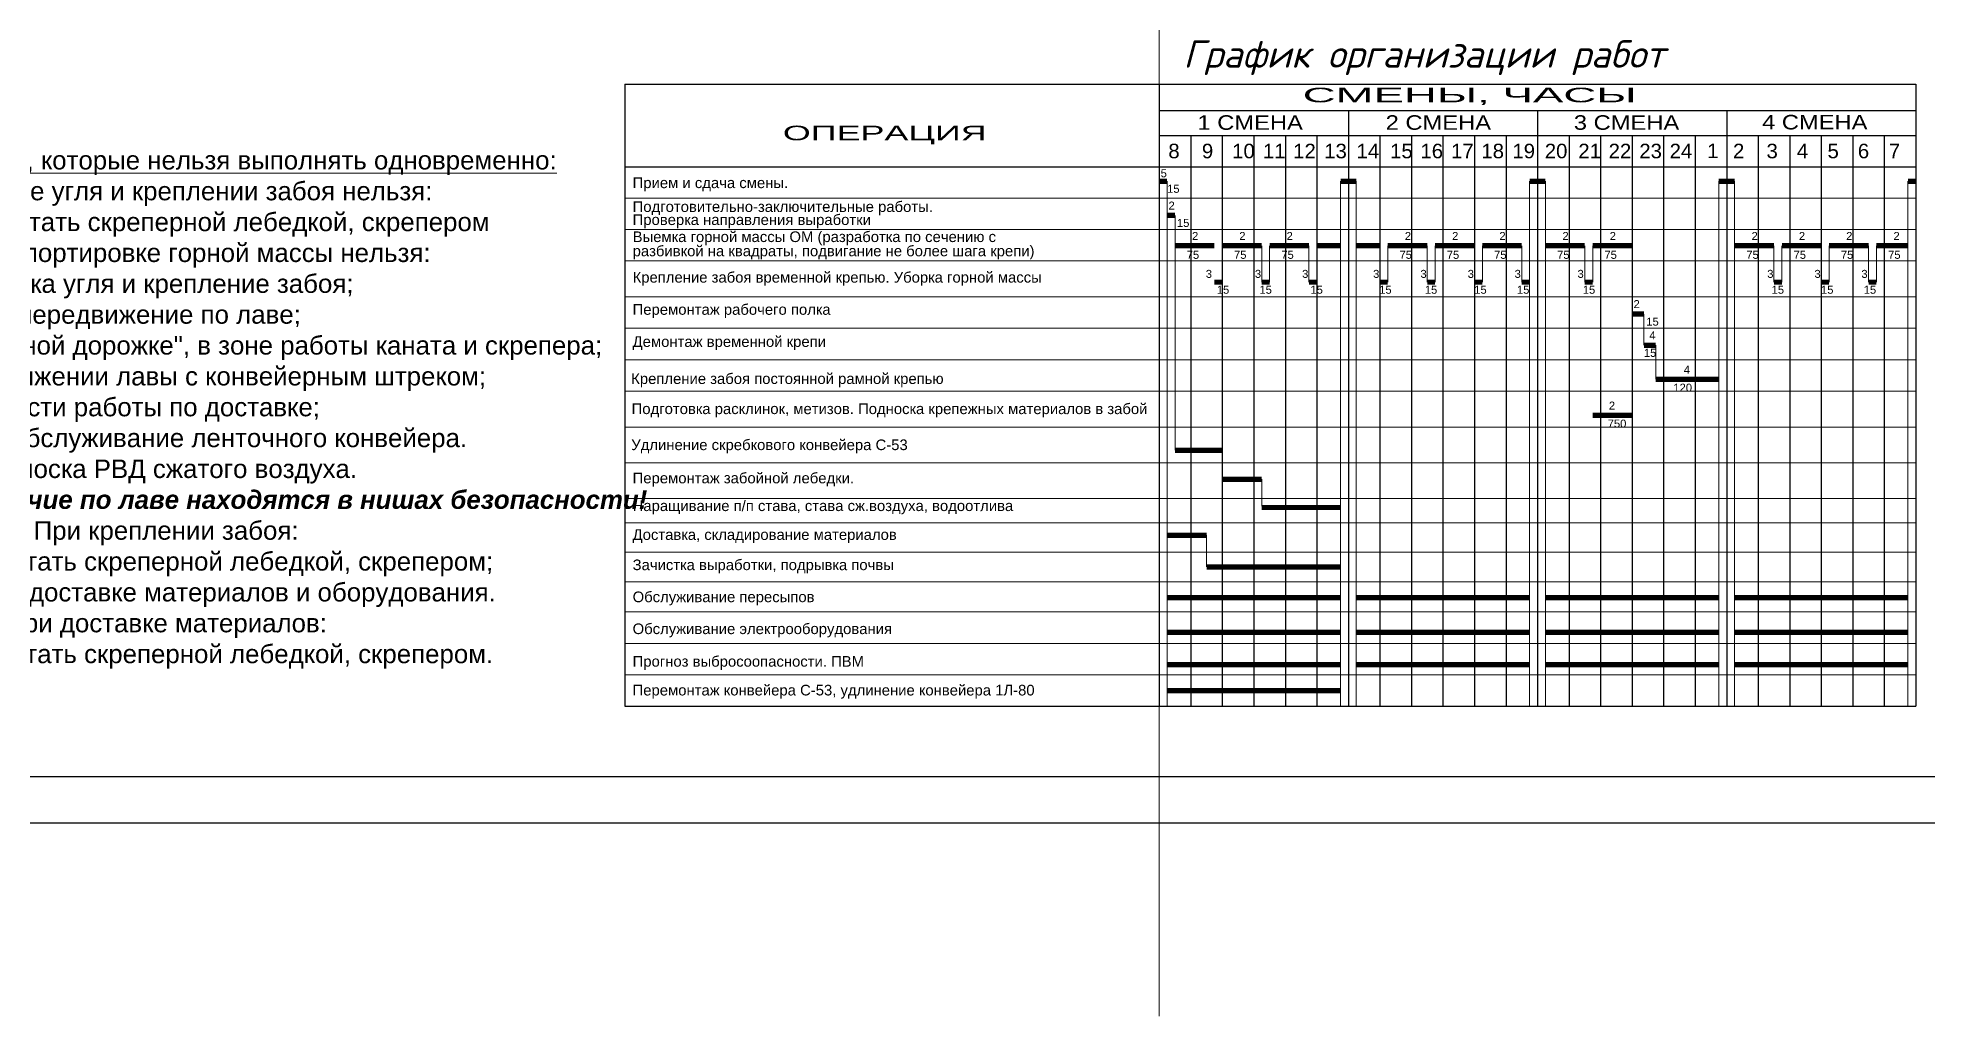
# Model space of a CAD drawing. Header units: inches. Extents: x 523 to 1492, y 69 to 539.
# Drawn here: x 1073.4 to 1277.6, y 69.4 to 175.1 of the extents above; entities that cross this region are included whole.
import ezdxf
from ezdxf.enums import TextEntityAlignment as Align

# ---------------------------------------------------------------- set-up
doc = ezdxf.new("R2010")
doc.units = ezdxf.units.IN
doc.header["$MEASUREMENT"] = 0
doc.styles.get("Standard").update_dxf_attribs({"font": 'arial.ttf'})

# ---------------------------------------------------------------- blocks, each defined once
blk = doc.blocks.new('График организации работ')
at = {"lineweight": 30}
for p, q in [((142481.26, -140525.45), (142726.98, -140525.45)), ((142481.26, -140525.45), (142481.26, -140643.74)), ((142582.98, -140525.45), (142582.98, -140643.74)), ((142726.98, -140525.45), (142726.98, -140643.74)), ((142582.98, -140530.45), (142726.95, -140530.45)), ((142481.26, -140541.18), (142726.98, -140541.18)), ((142481.26, -140643.74), (142726.98, -140643.74))]:
    blk.add_line(p, q, dxfattribs=at)
for p, q in [((142618.98, -140530.45), (142618.98, -140643.74)), ((142654.98, -140530.45), (142654.98, -140643.74)), ((142690.98, -140530.45), (142690.98, -140643.74)), ((142583.01, -140535.21), (142618.83, -140535.21)), ((142588.98, -140535.21), (142588.98, -140643.74)), ((142594.98, -140535.21), (142594.98, -140643.74)), ((142600.98, -140535.21), (142600.98, -140643.74)), ((142606.98, -140535.21), (142606.98, -140643.74)), ((142612.98, -140535.21), (142612.98, -140643.74)), ((142618.83, -140535.21), (142654.65, -140535.21)), ((142624.98, -140535.21), (142624.98, -140643.74)), ((142630.98, -140535.21), (142630.98, -140643.74)), ((142636.98, -140535.21), (142636.98, -140643.74)), ((142642.98, -140535.21), (142642.98, -140643.74)), ((142648.98, -140535.21), (142648.98, -140643.74)), ((142654.65, -140535.21), (142690.48, -140535.21)), ((142660.98, -140535.21), (142660.98, -140643.74)), ((142666.98, -140535.21), (142666.98, -140643.74)), ((142672.98, -140535.21), (142672.98, -140643.74)), ((142678.98, -140535.21), (142678.98, -140643.74)), ((142684.98, -140535.21), (142684.98, -140643.74)), ((142690.48, -140535.21), (142726.98, -140535.21)), ((142696.98, -140535.21), (142696.98, -140643.74)), ((142702.98, -140535.21), (142702.98, -140643.74)), ((142708.98, -140535.21), (142708.98, -140643.74)), ((142714.98, -140535.21), (142714.98, -140643.74)), ((142720.98, -140535.21), (142720.98, -140643.74))]:
    blk.add_line(p, q)
at = {"lineweight": 0}
for p, q in [((142481.26, -140541.18), (142481.26, -140547.15)), ((142591.98, -140611.24), (142591.98, -140617.26))]:
    blk.add_line(p, q, dxfattribs=at)
at = {"lineweight": 13}
for p, q in [((142584.48, -140543.91), (142584.48, -140643.74)), ((142617.48, -140543.91), (142617.48, -140643.74)), ((142620.48, -140543.91), (142620.48, -140643.74)), ((142653.48, -140543.91), (142653.48, -140643.74)), ((142656.48, -140543.91), (142656.48, -140643.74)), ((142689.48, -140543.91), (142689.48, -140643.74)), ((142692.48, -140543.91), (142692.48, -140643.74)), ((142725.48, -140543.91), (142725.48, -140643.74)), ((142585.98, -140550.42), (142585.98, -140595.09)), ((142594.98, -140563.11), (142594.98, -140556.18)), ((142602.48, -140563.11), (142602.48, -140556.18)), ((142603.98, -140563.11), (142603.98, -140556.18)), ((142611.48, -140563.11), (142611.48, -140556.18)), ((142612.98, -140563.11), (142612.98, -140556.18)), ((142624.98, -140563.11), (142624.98, -140556.18)), ((142626.48, -140563.11), (142626.48, -140556.18)), ((142633.98, -140563.11), (142633.98, -140556.18)), ((142635.48, -140563.11), (142635.48, -140556.18)), ((142642.98, -140563.11), (142642.98, -140556.18)), ((142644.48, -140563.11), (142644.48, -140556.18)), ((142651.98, -140563.11), (142651.98, -140556.18)), ((142653.48, -140563.11), (142653.48, -140556.18)), ((142663.98, -140563.11), (142663.98, -140556.18)), ((142665.48, -140563.11), (142665.48, -140556.18)), ((142699.98, -140563.11), (142699.98, -140556.18)), ((142701.48, -140563.11), (142701.48, -140556.18)), ((142708.98, -140563.11), (142708.98, -140556.18)), ((142710.48, -140563.11), (142710.48, -140556.18)), ((142717.98, -140563.11), (142717.98, -140556.18)), ((142719.48, -140563.11), (142719.48, -140556.18)), ((142675.23, -140569.17), (142675.23, -140575.11)), ((142677.48, -140575.11), (142677.48, -140581.58)), ((142602.48, -140605.72), (142602.48, -140600.59))]:
    blk.add_line(p, q, dxfattribs=at)
at = {"linetype": 'Continuous', "lineweight": 15}
for p, q in [((142481.26, -140547.15), (142726.98, -140547.15)), ((142481.26, -140553.1), (142726.98, -140553.1)), ((142481.26, -140559.07), (142726.98, -140559.07)), ((142481.26, -140565.91), (142726.98, -140565.91)), ((142481.26, -140571.88), (142726.98, -140571.88)), ((142481.26, -140577.85), (142726.98, -140577.85)), ((142481.26, -140583.82), (142726.98, -140583.82)), ((142481.26, -140590.67), (142726.98, -140590.67)), ((142481.26, -140597.47), (142726.98, -140597.47)), ((142481.26, -140604.27), (142726.98, -140604.27)), ((142481.26, -140608.85), (142726.98, -140608.85)), ((142481.26, -140614.43), (142726.98, -140614.43)), ((142481.26, -140620.13), (142726.98, -140620.13)), ((142481.26, -140625.83), (142726.98, -140625.83)), ((142481.26, -140631.8), (142726.98, -140631.8)), ((142481.26, -140637.77), (142726.98, -140637.77))]:
    blk.add_line(p, q, dxfattribs=at)
at = {"lineweight": 0, "const_width": 1}
for points in [[(142582.98, -140543.91), (142584.48, -140543.91)], [(142617.48, -140543.91), (142620.48, -140543.91)], [(142653.48, -140543.91), (142656.48, -140543.91)], [(142689.48, -140543.91), (142692.48, -140543.91)], [(142725.48, -140543.91), (142726.98, -140543.91)], [(142584.48, -140550.42), (142585.98, -140550.42)], [(142585.98, -140556.18), (142593.48, -140556.18)], [(142594.98, -140556.18), (142602.48, -140556.18)], [(142603.98, -140556.18), (142611.48, -140556.18)], [(142612.98, -140556.18), (142617.48, -140556.18)], [(142620.48, -140556.18), (142624.98, -140556.18)], [(142626.48, -140556.18), (142633.98, -140556.18)], [(142635.48, -140556.18), (142642.98, -140556.18)], [(142644.48, -140556.18), (142651.98, -140556.18)], [(142656.48, -140556.18), (142663.98, -140556.18)], [(142665.48, -140556.18), (142672.98, -140556.18)], [(142692.48, -140556.18), (142699.98, -140556.18)], [(142701.48, -140556.18), (142708.98, -140556.18)], [(142710.48, -140556.18), (142717.98, -140556.18)], [(142719.48, -140556.18), (142725.48, -140556.18)], [(142593.48, -140563.11), (142594.98, -140563.11)], [(142603.98, -140563.11), (142602.48, -140563.11)], [(142612.98, -140563.11), (142611.48, -140563.11)], [(142626.48, -140563.11), (142624.98, -140563.11)], [(142635.48, -140563.11), (142633.98, -140563.11)], [(142644.48, -140563.11), (142642.98, -140563.11)], [(142653.48, -140563.11), (142651.98, -140563.11)], [(142665.48, -140563.11), (142663.98, -140563.11)], [(142701.48, -140563.11), (142699.98, -140563.11)], [(142710.48, -140563.11), (142708.98, -140563.11)], [(142719.48, -140563.11), (142717.98, -140563.11)], [(142675.23, -140569.17), (142672.98, -140569.17)], [(142677.48, -140575.11), (142675.23, -140575.11)], [(142677.48, -140581.58), (142689.48, -140581.58)], [(142665.48, -140588.41), (142672.98, -140588.41)], [(142585.98, -140595.09), (142594.98, -140595.09)], [(142594.98, -140600.59), (142602.48, -140600.59)], [(142602.48, -140605.97), (142617.48, -140605.97)], [(142584.48, -140611.24), (142591.98, -140611.24)], [(142591.98, -140617.26), (142617.48, -140617.26)], [(142584.48, -140623.13), (142617.48, -140623.13)], [(142620.48, -140623.13), (142653.48, -140623.13)], [(142656.48, -140623.13), (142689.48, -140623.13)], [(142692.48, -140623.13), (142725.48, -140623.13)], [(142584.48, -140629.69), (142617.48, -140629.69)], [(142620.48, -140629.69), (142653.48, -140629.69)], [(142656.48, -140629.69), (142689.48, -140629.69)], [(142692.48, -140629.69), (142725.48, -140629.69)], [(142584.48, -140635.87), (142617.48, -140635.87)], [(142620.48, -140635.87), (142653.48, -140635.87)], [(142656.48, -140635.87), (142689.48, -140635.87)], [(142692.48, -140635.87), (142725.48, -140635.87)], [(142584.48, -140640.82), (142617.48, -140640.82)]]:
    blk.add_lwpolyline(points, dxfattribs=at)
for s, height, width, p, p2 in [('СМЕНЫ, ЧАСЫ', 2.7694, 2.241983, (142610.28, -140528.9), (142673.83, -140528.9)), ('ОПЕРАЦИЯ', 2.769, 1.766155, (142511.34, -140536.12), (142550.14, -140536.12)), ('1 СМЕНА', 2.769, 1.165947, (142590.25, -140534.13), (142610.31, -140534.13)), ('2 СМЕНА', 2.769, 1.165947, (142626.07, -140534.13), (142646.13, -140534.13)), ('3 СМЕНА', 2.769, 1.165947, (142661.89, -140534.13), (142681.95, -140534.13)), ('4 СМЕНА', 2.769, 1.165947, (142697.71, -140534.06), (142717.77, -140534.06))]:
    blk.add_text(s, height=height, dxfattribs=dict(width=width)).set_placement(p, p2, align=Align.FIT)
for s, height, p in [('8', 2.77, (142584.71, -140539.55)), ('9', 2.77, (142591.1, -140539.55)), ('10', 2.769, (142596.86, -140539.55)), ('11', 2.769, (142602.71, -140539.55)), ('12', 2.769, (142608.47, -140539.55)), ('13', 2.769, (142614.38, -140539.55)), ('14', 2.769, (142620.53, -140539.55)), ('15', 2.769, (142626.92, -140539.55)), ('16', 2.769, (142632.69, -140539.55)), ('17', 2.769, (142638.53, -140539.55)), ('18', 2.769, (142644.29, -140539.55)), ('19', 2.769, (142650.2, -140539.55)), ('20', 2.769, (142656.36, -140539.55)), ('21', 2.769, (142662.74, -140539.55)), ('22', 2.769, (142668.51, -140539.55)), ('23', 2.769, (142674.35, -140539.55)), ('24', 2.769, (142680.12, -140539.55)), ('1', 2.77, (142687.27, -140539.51)), ('2', 2.77, (142692.18, -140539.55)), ('3', 2.77, (142698.56, -140539.55)), ('4', 2.77, (142704.33, -140539.55)), ('5', 2.77, (142710.17, -140539.55)), ('6', 2.77, (142715.94, -140539.55)), ('7', 2.77, (142721.84, -140539.55))]:
    blk.add_text(s, height=height).set_placement(p)
at = {"lineweight": 13}
for s, height, p in [('5', 1.52, (142583.25, -140543.16)), ('15', 1.523, (142584.48, -140546.11)), ('2', 1.52, (142584.75, -140549.3)), ('15', 1.523, (142586.35, -140552.6)), ('2', 1.52, (142589.22, -140555.09)), ('2', 1.52, (142598.22, -140555.09)), ('2', 1.52, (142607.22, -140555.09)), ('2', 1.52, (142629.72, -140555.09)), ('2', 1.52, (142638.72, -140555.09)), ('2', 1.52, (142647.72, -140555.09)), ('2', 1.52, (142659.72, -140555.09)), ('2', 1.52, (142668.72, -140555.09)), ('2', 1.52, (142695.72, -140555.09)), ('2', 1.52, (142704.72, -140555.09)), ('2', 1.52, (142713.72, -140555.09)), ('2', 1.52, (142722.72, -140555.09)), ('75', 1.523, (142588.21, -140558.67)), ('75', 1.523, (142597.21, -140558.67)), ('75', 1.523, (142606.21, -140558.67)), ('75', 1.523, (142628.71, -140558.67)), ('75', 1.523, (142637.71, -140558.67)), ('75', 1.523, (142646.71, -140558.67)), ('75', 1.523, (142658.71, -140558.67)), ('75', 1.523, (142667.71, -140558.67)), ('75', 1.523, (142694.71, -140558.67)), ('75', 1.523, (142703.71, -140558.67)), ('75', 1.523, (142712.71, -140558.67)), ('75', 1.523, (142721.71, -140558.67)), ('3', 1.52, (142591.84, -140562.29)), ('3', 1.52, (142601.19, -140562.29)), ('3', 1.52, (142610.18, -140562.29)), ('3', 1.52, (142623.69, -140562.29)), ('3', 1.52, (142632.7, -140562.29)), ('3', 1.52, (142641.69, -140562.29)), ('3', 1.52, (142650.62, -140562.29)), ('3', 1.52, (142662.59, -140562.29)), ('3', 1.52, (142698.7, -140562.29)), ('3', 1.52, (142707.69, -140562.29)), ('3', 1.52, (142716.62, -140562.29)), ('15', 1.523, (142593.94, -140565.31)), ('15', 1.523, (142602.05, -140565.31)), ('15', 1.523, (142611.75, -140565.31)), ('15', 1.523, (142624.84, -140565.31)), ('15', 1.523, (142633.53, -140565.31)), ('15', 1.523, (142642.93, -140565.31)), ('15', 1.523, (142651.06, -140565.31)), ('15', 1.523, (142663.59, -140565.31)), ('2', 1.52, (142673.25, -140568.05)), ('15', 1.523, (142699.53, -140565.31)), ('15', 1.523, (142708.93, -140565.31)), ('15', 1.523, (142717.06, -140565.31)), ('15', 1.523, (142675.68, -140571.38)), ('4', 1.52, (142676.25, -140573.99)), ('15', 1.523, (142675.22, -140577.31)), ('4', 1.52, (142682.81, -140580.51)), ('120', 1.523, (142680.83, -140583.94)), ('2', 1.52, (142668.56, -140587.34)), ('750', 1.523, (142668.33, -140590.77))]:
    blk.add_text(s, height=height, dxfattribs=at).set_placement(p)
at = {"linetype": 'Continuous', "lineweight": 15}
for s, p in [('Прием и сдача смены.', (142482.75, -140545.22)), ('Подготовительно-заключительные работы.', (142482.75, -140549.76)), ('Проверка направления выработки ', (142482.75, -140552.24)), ('разбивкой на квадраты, подвигание не более шага крепи)', (142482.75, -140558.18)), ('Выемка горной массы ОМ (разработка по сечению с', (142482.75, -140555.48)), ('Крепление забоя временной крепью. Уборка горной массы', (142482.75, -140563.19)), ('Перемонтаж рабочего полка', (142482.75, -140569.31)), ('Демонтаж временной крепи', (142482.75, -140575.42)), ('Крепление забоя постоянной рамной крепью', (142482.48, -140582.47)), ('Подготовка расклинок, метизов. Подноска крепежных материалов в забой ', (142482.56, -140588.2)), ('Удлинение скребкового конвейера С-53', (142482.49, -140595.05)), ('Перемонтаж забойной лебедки.', (142482.75, -140601.37)), ('Наращивание п/п става, става сж.воздуха, водоотлива', (142482.75, -140606.64)), ('Доставка, складирование материалов', (142482.75, -140612.13)), ('Зачистка выработки, подрывка почвы', (142482.75, -140617.88)), ('Обслуживание пересыпов', (142482.75, -140623.97)), ('Обслуживание электрооборудования', (142482.75, -140630.04)), ('Прогноз выбросоопасности. ПВМ', (142482.75, -140636.24))]:
    blk.add_text(s, height=2.0229, dxfattribs=at).set_placement(p)
at = {"lineweight": 30}
blk.add_text('Перемонтаж конвейера С-53, удлинение конвейера 1Л-80 ', height=2.0229, dxfattribs=at).set_placement((142482.74, -140641.71))
at = {"linetype": 'Continuous', "insert": (142587.55, -140517.09), "char_height": 5.2241, "width": 146.6719, "attachment_point": 1}
blk.add_mtext('{\\fISOCPEUR|b0|i1|c204|p34;График организации работ}', dxfattribs=at)

msp = doc.modelspace()

# ---------------------------------------------------------------- linework, layer by layer
at = {"color": 252, "linetype": 'ByBlock', "lineweight": 15}
msp.add_line((1194.606, 69.4), (1194.606, 538.961), dxfattribs=at)
for p, q in [((1486.606, 95.268), (542.698, 95.268)), ((1491.606, 90.268), (522.698, 90.268))]:
    msp.add_line(p, q)

# ---------------------------------------------------------------- block references
at = {"color": 7, "lineweight": 0, "xscale": 0.5680920959918296, "yscale": 0.5680920959918296, "zscale": 0.5680920959918296}
msp.add_blockref('График организации работ', (-79805.657, 80001.495), dxfattribs=at)

# ---------------------------------------------------------------- texts
at = {"color": 7, "lineweight": 0, "insert": (1085.671, 134.911), "char_height": 2, "width": 126.87998, "attachment_point": 5}
msp.add_mtext('\\A1;{\\LПеречень работ в лаве, которые нельзя выполнять одновременно: }  \\P1. При выемке угля и креплении забоя нельзя:\\P- включать и работать скреперной лебедкой, скрепером\\P2. При транспортировке горной массы нельзя:\\P- выемка угля и крепление забоя;\\P- передвижение по лаве;\\P- нахождение в "транспортной дорожке", в зоне работы каната и скрепера;\\P- работы на сопряжении лавы с конвейерным штреком;\\P- вести работы по доставке;\\P- производить обслуживание ленточного конвейера.\\P- переноска РВД сжатого воздуха.\\P{\\fArial|b1|i1|c204|p34;При работе скрепером рабочие по лаве находятся в нишах безопасности!\\P}3. При креплении забоя:\\P- включать и работать скреперной лебедкой, скрепером;\\P- вести работы по доставке материалов и оборудования. \\P4. При доставке материалов:\\P- включать и работать скреперной лебедкой, скрепером. ', dxfattribs=at)

doc.saveas('drawing.dxf')
